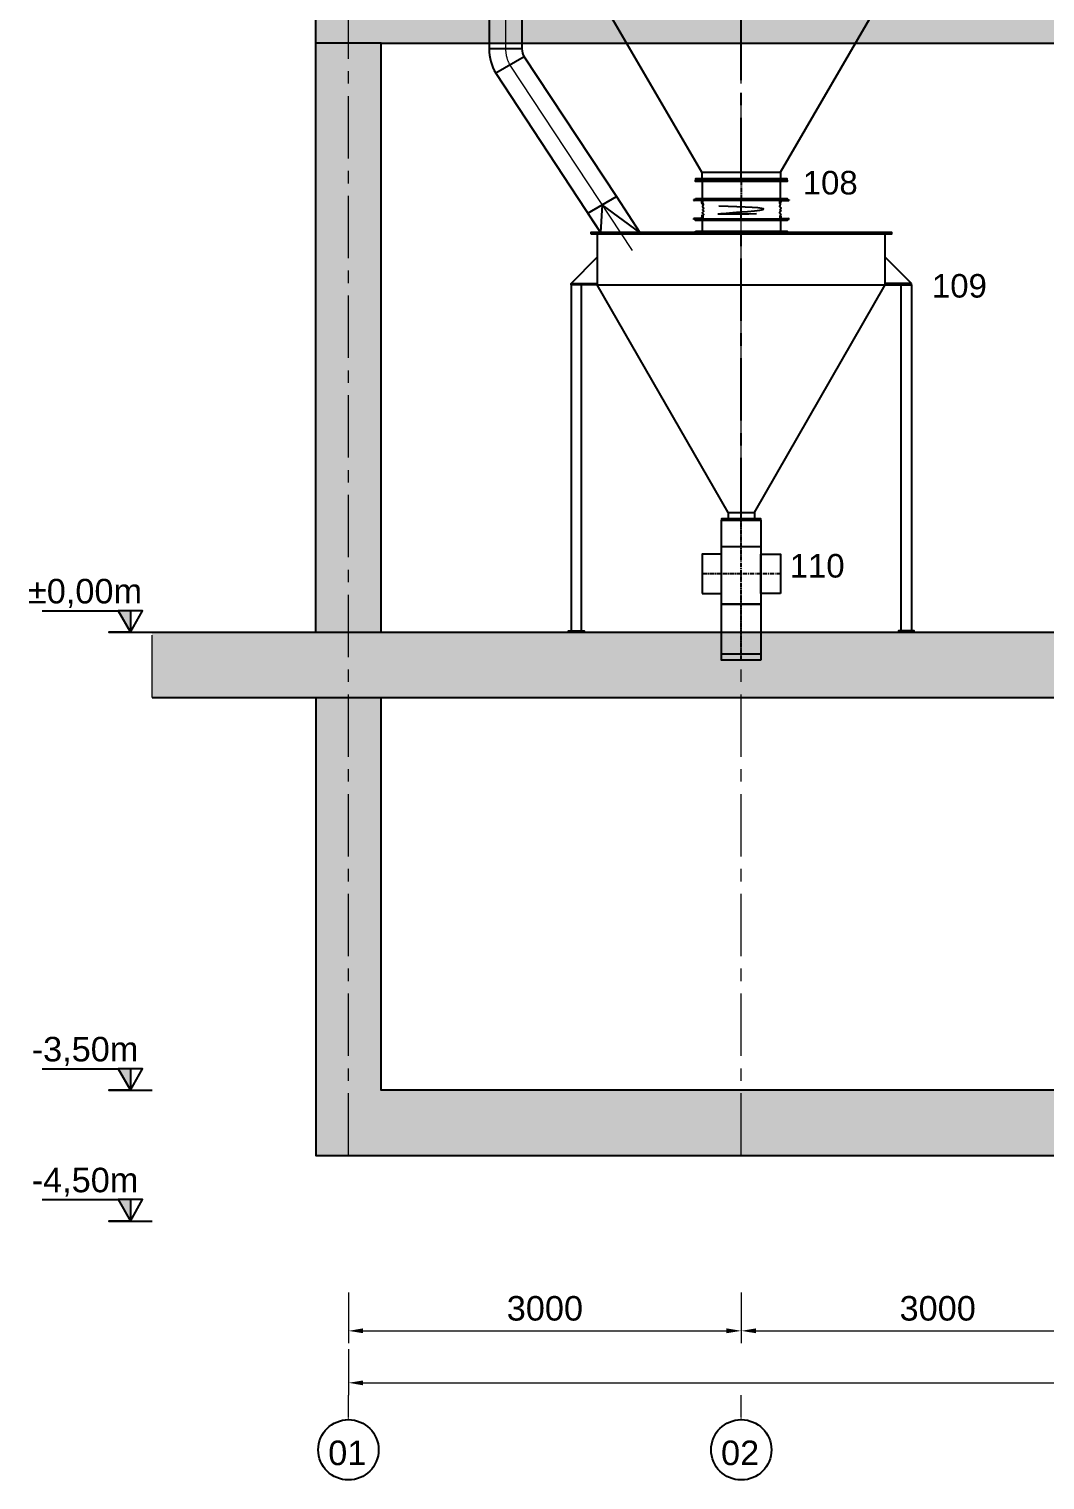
# Model space of a CAD drawing. Header units: millimetres. Extents: x 3220 to 226993, y 817 to 176024.
# Drawn here: x 188212 to 195970, y 71063 to 82151 of the extents above; entities that cross this region are included whole.
import ezdxf

# ---------------------------------------------------------------- set-up
doc = ezdxf.new("R2010")
doc.units = ezdxf.units.MM
doc.linetypes.add('AXES', pattern=[50.8, 31.75, -6.35, 6.35, -6.35])
doc.linetypes.add('CENTER', pattern=[10.16, 6.35, -1.27, 1.27, -1.27])
doc.layers.add('Axe', color=1, linetype='AXES', lineweight=9)
doc.layers.add('Repère', color=76, linetype='Continuous')
doc.styles.add('ARIAL_BOLD', font='arial.ttf')
doc.styles.get("Standard").update_dxf_attribs({"font": 'arial.ttf'})
doc.dimstyles.new('ECHE 75', dxfattribs={"dimscale": 75, "dimtxt": 2.5, "dimasz": 1.5, "dimexe": 1.25, "dimexo": 0.625, "dimgap": 1, "dimtad": 1, "dimdec": 0, "dimtxsty": 'ARIAL_BOLD', "dimcen": 2.5, "dimclrd": 4, "dimclre": 4, "dimclrt": 6, "dimadec": 0, "dimazin": 0, "dimtfac": 1, "dimtdec": 0, "dimtmove": 0, "dimatfit": 3, "dimfxl": 1, "dimlwd": 13, "dimlwe": 13, "dimarcsym": 0})

# ---------------------------------------------------------------- blocks, each defined once
blk = doc.blocks.new('*D590')
at = {"color": 4, "lineweight": 13, "transparency": 16777216}
for p, q in [((190651, 72495), (190651, 72110)), ((193651, 72495), (193651, 72110)), ((190763, 72203), (193538, 72203))]:
    blk.add_line(p, q, dxfattribs=at)
at = {"color": 4, "transparency": 16777216}
for points in [[(190763, 72222), (190763, 72185), (190651, 72203)], [(193538, 72222), (193538, 72185), (193651, 72203)]]:
    blk.add_solid(points, dxfattribs=at)
at = {"layer": 'Defpoints', "color": 0, "transparency": 16777216}
for p in [(190651, 72542), (193651, 72542), (193651, 72203)]:
    blk.add_point(p, dxfattribs=at)
at = {"color": 6, "transparency": 16777216, "insert": (192151, 72374), "char_height": 187.5, "attachment_point": 5, "style": 'ARIAL_BOLD'}
blk.add_mtext('3000', dxfattribs=at)
blk = doc.blocks.new('*D591')
at = {"color": 4, "lineweight": 13, "transparency": 16777216}
for p, q in [((193651, 72495), (193651, 72110)), ((196651, 72495), (196651, 72110)), ((193763, 72203), (196538, 72203))]:
    blk.add_line(p, q, dxfattribs=at)
at = {"color": 4, "transparency": 16777216}
for points in [[(193763, 72222), (193763, 72185), (193651, 72203)], [(196538, 72222), (196538, 72185), (196651, 72203)]]:
    blk.add_solid(points, dxfattribs=at)
at = {"layer": 'Defpoints', "color": 0, "transparency": 16777216}
for p in [(193651, 72542), (196651, 72542), (196651, 72203)]:
    blk.add_point(p, dxfattribs=at)
at = {"color": 6, "transparency": 16777216, "insert": (195151, 72374), "char_height": 187.5, "attachment_point": 5, "style": 'ARIAL_BOLD'}
blk.add_mtext('3000', dxfattribs=at)
blk = doc.blocks.new('*D596')
at = {"color": 4, "lineweight": 13, "transparency": 16777216}
for p, q in [((190651, 72063), (190651, 71712)), ((214651, 72063), (214651, 71712)), ((190763, 71806), (214538, 71806))]:
    blk.add_line(p, q, dxfattribs=at)
at = {"color": 4, "transparency": 16777216}
for points in [[(190763, 71824), (190763, 71787), (190651, 71806)], [(214538, 71824), (214538, 71787), (214651, 71806)]]:
    blk.add_solid(points, dxfattribs=at)
at = {"layer": 'Defpoints', "color": 0, "transparency": 16777216}
for p in [(190651, 72110), (214651, 72110), (214651, 71806)]:
    blk.add_point(p, dxfattribs=at)
at = {"color": 6, "transparency": 16777216, "insert": (202651, 71976), "char_height": 187.5, "attachment_point": 5, "style": 'ARIAL_BOLD'}
blk.add_mtext('24000', dxfattribs=at)
blk = doc.blocks.new('SECTION D-E')
h = blk.add_hatch()
h.set_pattern_fill('AR-CONC', color=256, scale=3)
h.set_pattern_definition([(50, (0, 1000), (546.554, -47.817), [57.15, -628.65]), (355, (0, 1000), (-105.73, 573.17), [45.72, -502.922]), (100.4514, (45.55, 996), (440.824, 525.353), [48.57, -534.271]), (46.1842, (0, 1152.4), (813.237, -126.127), [85.725, -942.975]), (96.6356, (67.8, 1141.9), (712.212, 742.278), [72.855, -801.407]), (351.184, (0, 1152.4), (712.212, 742.278), [68.58, -754.38]), (21, (76.2, 1114.3), (454.843, -306.796), [57.15, -628.65]), (326, (76.2, 1114.3), (185.406, 552.564), [45.72, -502.92]), (71.4514, (114.1, 1088.73), (640.249, 245.768), [48.57, -534.27]), (37.5, (0, 1000), (9.2658, 253.6651), [0, -496.824, 0, -510.54, 0, -504.825]), (7.5, (0, 1000), (200.459, 300.5417), [0, -291.084, 0, -485.394, 0, -192.405]), (327.5, (-169.93, 1000), (406.7718, -17.1862), [0, -190.5, 0, -594.36, 0, -788.67]), (317.5, (-246.13, 1000), (444.3875, 76.2795), [0, -247.65, 0, -394.716, 0, -560.07])])
h.paths.add_polyline_path([(0, 4500), (-250, 4500), (-250, 0), (0, 0)])
h.paths.add_polyline_path([(250, 4500), (0, 4500), (0, 0), (250, 0)])
h.paths.add_polyline_path([(0, 5000), (-250, 5000), (-250, 4500), (0, 4500)])
h.paths.add_polyline_path([(3000, 5000), (0, 5000), (0, 4500), (250, 4500), (3000, 4500)])
h.paths.add_polyline_path([(6000, 5000), (3000, 5000), (3000, 4500), (3250, 4500), (6000, 4500)])
h.paths.add_polyline_path([(9000, 5000), (6000, 5000), (6000, 4500), (6250, 4500), (9000, 4500)])
h.paths.add_polyline_path([(12000, 5000), (9000, 5000), (9000, 4500), (9250, 4500), (12000, 4500)])
h.paths.add_polyline_path([(15000, 5000), (12000, 5000), (12000, 4500), (12250, 4500), (15000, 4500)])
h.paths.add_polyline_path([(24000, 5000), (23750, 5000), (23750, 4500), (24000, 4500)])
h.paths.add_polyline_path([(24250, 5000), (24000, 5000), (24000, 4500), (24250, 4500)])
h.paths.add_polyline_path([(24250, 4500), (24000, 4500), (24000, 0), (24250, 0)])
h.paths.add_polyline_path([(24000, 4500), (23750, 4500), (23750, 0), (24000, 0)])
h.paths.add_polyline_path([(17750, 4500), (17750, 5000), (15000, 5000), (15000, 4500)])
h = blk.add_hatch()
h.set_pattern_fill('AR-CONC', color=256, scale=3)
h.paths.add_polyline_path([(-250, 0), (-1500, 0), (-1500, -500), (-250, -500)])
h.paths.add_polyline_path([(0, 0), (-250, 0), (-250, -500), (0, -500)])
h.paths.add_polyline_path([(250, 0), (0, 0), (0, -500), (250, -500)])
h.paths.add_polyline_path([(3000, 0), (250, 0), (250, -500), (3000, -500)])
h.paths.add_polyline_path([(6000, 0), (3000, 0), (3000, -500), (3250, -500), (6000, -500)])
h.paths.add_polyline_path([(9000, 0), (6000, 0), (6000, -500), (6250, -500), (9000, -500)])
h.paths.add_polyline_path([(23750, 0), (15000, 0), (15000, -500), (23750, -500)])
h.paths.add_polyline_path([(24000, 0), (23750, 0), (23750, -500), (24000, -500)])
h.paths.add_polyline_path([(24250, 0), (24000, 0), (24000, -500), (24250, -500)])
h.paths.add_polyline_path([(32500, 0), (24250, 0), (24250, -500), (32500, -500)])
h.paths.add_polyline_path([(9070, -100), (9000, -100), (9000, -500), (9070, -500)])
h.paths.add_polyline_path([(9000, -100), (9000, -500), (12000, -500), (12000, 0), (9000, 0)])
h.paths.add_polyline_path([(13720, -100), (13720, -500), (15000, -500), (15000, 0), (13790, 0), (13790, -100)])
h.paths.add_polyline_path([(12320, -500), (12320, -100), (12250, -100), (12250, 0), (12000, 0), (12000, -500)])
h = blk.add_hatch()
h.set_pattern_fill('AR-CONC', color=256, scale=3)
h.paths.add_polyline_path([(0, -500), (-250, -500), (-250, -4000), (0, -4000)])
h.paths.add_polyline_path([(250, -500), (0, -500), (0, -4000), (3000, -4000), (3000, -3500), (2750, -3500), (250, -3500)])
h.paths.add_polyline_path([(15000, -3500), (12000, -3500), (12000, -4000), (15000, -4000)])
h.paths.add_polyline_path([(18000, -500), (17750, -500), (17750, -3500), (15000, -3500), (15000, -4000), (18000, -4000)])
h.paths.add_polyline_path([(18250, -500), (18000, -500), (18000, -4000), (18250, -4000)])
h.paths.add_polyline_path([(8000, -3500), (8000, -4000), (9000, -4000), (9000, -3500)])
h.paths.add_polyline_path([(5600, -4000), (5600, -3500), (3000, -3500), (3000, -4000)])
h.paths.add_polyline_path([(9800, -4000), (9800, -3500), (9000, -3500), (9000, -4000)])
for p, q in [((250, 4500), (-250, 4500)), ((-1500, 0), (32500, 0)), ((-1500, -500), (32500, -500))]:
    blk.add_line(p, q)
for points in [[(-250, 0), (-250, 5000), (17750, 5000)], [(250, 0), (250, 4500), (17750, 4500)], [(-250, -500), (-250, -4000), (5500, -4000), (5500, -5000), (8000, -5000), (8000, -4000), (9300, -4000)], [(17750, -500), (17750, -3500), (250, -3500), (250, -500)]]:
    blk.add_lwpolyline(points)
at = {"layer": 'Axe', "ltscale": 15}
for p, q in [((0, -4000), (0, 33324)), ((3000, -4000), (3000, 33324)), ((-1500, -500), (-1500, 0))]:
    blk.add_line(p, q, dxfattribs=at)
blk = doc.blocks.new('niveau')
h = blk.add_hatch(color=1)
h.dxf.hatch_style = 1
h.paths.add_polyline_path([(0, 164), (-93, 164), (0, 0)])
at = {"color": 1}
blk.add_line((0, 164), (0, 0), dxfattribs=at)
blk.add_lwpolyline([(-674, 164), (-93, 164), (0, 0), (93, 164), (-93, 164), (0, 0), (-165, 0), (165, 0)], dxfattribs=at)
blk = doc.blocks.new('Bascule L')
for p, q in [((-1650, -390), (-1265, -45)), ((-1265, -45), (-1265, -389.4)), ((1250, -10), (-1250, -10)), ((-1250, -10), (-1250, -450)), ((1250, -450), (1250, -10)), ((1650, -390), (1265, -45)), ((1265, -45), (1265, -389.4)), ((-1250, -450), (1250, -450)), ((-300, -2090), (-1250, -460)), ((300, -2090), (1246.4, -460)), ((-300, -2090), (300, -2090)), ((-300, -2090), (-300, -2140)), ((300, -2090), (300, -2140))]:
    blk.add_line(p, q)
for points in [[(-1320, -10), (1320, -10), (1320, 0), (-1320, 0)], [(-1320, -450), (1320, -450), (1320, -440), (-1320, -440)], [(-1320, -460), (1320, -460), (1320, -450), (-1320, -450)], [(-350, -2150), (350, -2150), (350, -2140), (-350, -2140)]]:
    blk.add_lwpolyline(points, close=True)
for points in [[(-1265, -405), (-1250, -405), (-1250, -45), (-1265, -45), (-1265, -390)], [(1265, -405), (1250, -405), (1250, -45), (1265, -45), (1265, -390)], [(-1265, -390), (-1650, -390), (-1650, -405), (-1265, -405)], [(1265, -390), (1650, -390), (1650, -405), (1265, -405)]]:
    blk.add_lwpolyline(points)
at = {"color": 2}
for points in [[(-1617.5, -445), (-1617.5, -405), (-1497.5, -405), (-1497.5, -530), (-1592.5, -530), (-1592.5, -565), (-1497.5, -565), (-1497.5, -605), (-1617.5, -605), (-1617.5, -480), (-1522.5, -480), (-1522.5, -445), (-1617.5, -445)], [(1617.5, -445), (1617.5, -405), (1497.5, -405), (1497.5, -530), (1592.5, -530), (1592.5, -565), (1497.5, -565), (1497.5, -605), (1617.5, -605), (1617.5, -480), (1522.5, -480), (1522.5, -445), (1617.5, -445)]]:
    blk.add_lwpolyline(points, dxfattribs=at)
at = {"layer": 'Axe', "lineweight": -3, "ltscale": 15}
blk.add_line((0, -2150), (0, 0), dxfattribs=at)
blk = doc.blocks.new('159G')
at = {"color": 6}
for p, q in [((-300, 290), (-300, 160)), ((300, 160), (300, 290))]:
    blk.add_line(p, q, dxfattribs=at)
at = {"color": 1, "linetype": 'AXES'}
blk.add_line((0, 290), (0, 160), dxfattribs=at)
at = {"color": 6}
for points in [[(-350, 300), (350, 300), (350, 290), (-350, 290)], [(-350, 160), (350, 160), (350, 150), (-350, 150)]]:
    blk.add_lwpolyline(points, close=True, dxfattribs=at)
blk = doc.blocks.new('108 L')
at = {"color": 2}
blk.add_blockref('159G', (0, -290), dxfattribs=at)
blk = doc.blocks.new('123.1 L')
at = {"color": 5, "linetype": 'Continuous'}
for p, q in [((-295, 0), (-365, 0)), ((-365, 0), (-365, -4)), ((-295, -30), (-295, 0)), ((295, 0), (365, 0)), ((295, -30), (295, 0)), ((365, 0), (365, -4)), ((-309, -7), (-361, -7)), ((-302, -26), (-302, -14)), ((-298, -30), (-295, -30)), ((298, -30), (295, -30)), ((302, -26), (302, -14)), ((309, -7), (361, -7)), ((-365, -150), (-365, -146)), ((-295, -150), (-365, -150)), ((-309, -143), (-361, -143)), ((-302, -124), (-302, -136)), ((-298, -120), (-295, -120)), ((-295, -120), (-295, -150)), ((298, -120), (295, -120)), ((295, -120), (295, -150)), ((295, -150), (365, -150)), ((302, -124), (302, -136)), ((309, -143), (361, -143)), ((365, -150), (365, -146))]:
    blk.add_line(p, q, dxfattribs=at)
at = {"color": 5}
blk.add_line((295, -150), (-295, -150), dxfattribs=at)
blk.add_lwpolyline([(-295, 0), (-295, -5), (295, -5), (295, 0)], close=True, dxfattribs=at)
at = {"color": 5, "linetype": 'Continuous'}
for centre, radius, start, end in [((-361, -4), 3.5, 180, 270), ((-309, -14), 7, 0, 90), ((-298, -26), 3.5, 180, 270), ((298, -26), 3.5, 270, 0), ((309, -14), 7, 90, 180), ((361, -4), 3.5, 270, 0), ((-361, -146), 3.5, 90, 180), ((-309, -136), 7, 270, 0), ((-298, -124), 3.5, 90, 180), ((298, -124), 3.5, 0, 90), ((309, -136), 7, 180, 270), ((361, -146), 3.5, 0, 90)]:
    blk.add_arc(centre, radius, start, end, dxfattribs=at)
at = {"color": 5}
for points in [[(-295, -30), (-290, -38), (-297, -53), (-287, -66), (-296, -78), (-287, -88), (-298, -100), (-288, -111), (-295, -120)], [(116, -109), (-174, -109), (166, -75), (-171, -49)], [(295, -30), (299, -38), (292, -53), (303, -66), (294, -78), (302, -88), (291, -100), (302, -111), (295, -120)]]:
    blk.add_spline(points, degree=3, dxfattribs=at)
at = {"layer": 'Axe', "lineweight": -3, "ltscale": 15}
blk.add_line((0, -150), (0, 0), dxfattribs=at)
blk = doc.blocks.new('108.1 L')
at = {"color": 0}
blk.add_blockref('123.1 L', (0, 0), dxfattribs=at)
blk = doc.blocks.new('109 L')
at = {"color": 7}
for p, q in [((-1200, 90), (-1200, 10)), ((-600, 90), (-600, 10))]:
    blk.add_line(p, q, dxfattribs=at)
for p, q in [((200, -10), (-2000, -10)), ((-2000, -10), (-2000, -400)), ((200, -400), (200, -10)), ((-2200, -390), (-2000, -190)), ((400, -390), (200, -190)), ((-2200, -400), (-2200, -390)), ((-2200, -390), (-2000, -390)), ((-2000, -400), (-2200, -400)), ((-2200, -400), (-2200, -3045)), ((-2120, -3045), (-2120, -400)), ((-2000, -400), (200, -400)), ((-1000, -2140), (-2000, -400)), ((-800, -2140), (200, -400)), ((400, -390), (200, -390)), ((200, -400), (400, -400)), ((320, -3045), (320, -400)), ((400, -400), (400, -390)), ((400, -400), (400, -3045)), ((-1000, -2140), (-800, -2140)), ((-1000, -2140), (-1000, -2190)), ((-800, -2140), (-800, -2190)), ((-2200, -3045), (-2120, -3045)), ((400, -3045), (320, -3045))]:
    blk.add_line(p, q)
for points in [[(-2050, -10), (250, -10), (250, 0), (-2050, 0)], [(-1050, -2200), (-750, -2200), (-750, -2190), (-1050, -2190)], [(-2100, -3055), (-2220, -3055), (-2220, -3045), (-2100, -3045)], [(300, -3055), (420, -3055), (420, -3045), (300, -3045)]]:
    blk.add_lwpolyline(points, close=True)
for points in [[(-1250, 100), (-550, 100), (-550, 90), (-1250, 90)], [(-1250, 10), (-550, 10), (-550, 0), (-1250, 0)]]:
    blk.add_lwpolyline(points, close=True, dxfattribs=at)
at = {"layer": 'Axe', "lineweight": -3, "ltscale": 15}
blk.add_line((-900, -2200), (-900, 0), dxfattribs=at)
blk = doc.blocks.new('112 G')
at = {"color": 1, "linetype": 'CENTER', "ltscale": 5}
for p, q in [((0, -1070), (0, 0)), ((300, -410), (-300, -410))]:
    blk.add_line(p, q, dxfattribs=at)
at = {"color": 5}
for p, q in [((-150, -200), (150, -200)), ((-150, -1020), (150, -1020))]:
    blk.add_line(p, q, dxfattribs=at)
for points in [[(150, -640), (-150, -640), (-150, 0), (150, 0)], [(-300, -560), (-150, -560), (-150, -260), (-300, -260)], [(300, -560), (150, -560), (150, -260), (300, -260)], [(150, -1070), (-150, -1070), (-150, -640), (150, -640)]]:
    blk.add_lwpolyline(points, close=True, dxfattribs=at)
blk = doc.blocks.new('110 L')
at = {"color": 0}
blk.add_blockref('112 G', (0, 0), dxfattribs=at)
blk = doc.blocks.new('106.3')
at = {"color": 173}
for p, q in [((-1925, 2111), (-1925, 1551)), ((-1675, 2111), (-1925, 2111)), ((-1675, 2111), (-1675, 1535)), ((-1800, 1844), (-1800, 1757)), ((-1925, 1551), (-1925, 931)), ((-1800, 1501), (-1675, 1535)), ((-1675, 1035), (-1800, 1501)), ((-1675, 1535), (-789, 0)), ((-1675, 1035), (-1078, 0)), ((-1675, 1035), (-1675, -69)), ((-1925, 931), (-1925, -69)), ((-1244, 288), (-1027, 413)), ((-1219, 244), (-1002, 369)), ((-789, 0), (-1110, 307)), ((-1110, 307), (-1078, 0)), ((-1078, 0), (-868, 136)), ((-1800, 59), (-1800, -28)), ((-1925, -69), (-1925, -1297)), ((-1675, -69), (-1675, -1297)), ((-1250, 0), (1250, 0)), ((-1250, -50), (-1250, 0)), ((-1250, -50), (1250, -50)), ((1250, -50), (1250, 0)), ((-1675, -1297), (-1925, -1297)), ((-1658, -1359), (-1875, -1484)), ((-1658, -1359), (-954, -2427)), ((-1875, -1484), (-1074, -2700)), ((-1171, -2553), (-954, -2427)), ((-954, -2427), (-774, -2700)), ((-1063, -2489), (-1074, -2700)), ((-774, -2700), (-1063, -2489)), ((-1102, -2658), (-1171, -2553)), ((-774, -2700), (-1074, -2700))]:
    blk.add_line(p, q, dxfattribs=at)
for radius in [375, 125]:
    blk.add_arc((-1550, -1297), radius, 180, 210, dxfattribs=at)
for points in [[(-1781, 1844), (-1819, 1844), (-1800, 1957)], [(-1781, 1757), (-1819, 1757), (-1800, 1644)], [(-1781, 59), (-1819, 59), (-1800, 172)], [(-1781, -28), (-1819, -28), (-1800, -141)]]:
    blk.add_solid(points, dxfattribs=at)
at = {"layer": 'Axe', "ltscale": 5000}
for p, q in [((-1800, 2135), (-1800, 1551)), ((-1800, 1551), (-1800, 931)), ((-1800, 1501), (-933, 0)), ((-1800, 931), (-1800, -69)), ((0, -543), (0, 535)), ((0, -543), (0, 535)), ((-1800, -69), (-1800, -1297)), ((-1767, -1422), (-833, -2839))]:
    blk.add_line(p, q, dxfattribs=at)
blk.add_arc((-1550, -1297), 250, 180, 210, dxfattribs=at)
at = {"color": 173, "insert": (-1810, 2226), "char_height": 125, "attachment_point": 5, "style": 'ARIAL_BOLD'}
blk.add_mtext('open', dxfattribs=at)

msp = doc.modelspace()

# ---------------------------------------------------------------- linework, layer by layer
at = {"color": 1, "linetype": 'CENTER', "lineweight": 9}
for p, q in [((190650.8, 71524.4), (190650.8, 71711.9)), ((193650.8, 71524.4), (193650.8, 71711.9))]:
    msp.add_line(p, q, dxfattribs=at)
at = {"color": 5}
for centre in [(190650.8, 71293.9), (193650.8, 71293.9)]:
    msp.add_circle(centre, 230.5, dxfattribs=at)

# ---------------------------------------------------------------- block references
at = {"color": 2}
msp.add_blockref('SECTION D-E', (190650.8, 77542.4), dxfattribs=at)
for name, p in [('106.3', (193650.8, 83297.4)), ('Bascule L', (193650.8, 83147.4)), ('niveau', (188986.1, 77542.4)), ('niveau', (188986.1, 74042.4)), ('niveau', (188986.1, 73042.4))]:
    msp.add_blockref(name, p)
at = {"color": 0}
for name, p in [('108 L', (193651, 80987.4)), ('108.1 L', (193651.1, 80847.4)), ('109 L', (194551, 80597.4)), ('110 L', (193651, 78397.4))]:
    msp.add_blockref(name, p, dxfattribs=at)

# ---------------------------------------------------------------- texts
at = {"color": 6, "char_height": 187.5, "attachment_point": 5, "style": 'ARIAL_BOLD'}
for s, insert in [('{\\C1;%%P0,00m}', (188639.1, 77838.4)), ('{\\C1;-3,50m}', (188639.1, 74338.4)), ('{\\C1;-4,50m}', (188639.1, 73338.4))]:
    msp.add_mtext(s, dxfattribs=dict(at, insert=insert))
at = {"char_height": 187.5, "attachment_point": 5, "style": 'ARIAL_BOLD'}
for s, insert in [('01', (190642, 71269.3)), ('02', (193642, 71269.3))]:
    msp.add_mtext(s, dxfattribs=dict(at, insert=insert))
at = {"layer": 'Repère', "char_height": 180, "attachment_point": 1}
for s, insert in [('108', (194120.4, 81067.2)), ('109', (195107, 80279.1)), ('110', (194020.5, 78139.6))]:
    msp.add_mtext_dynamic_manual_height_columns(s, width=631.382, gutter_width=12.5, heights=[0], dxfattribs=dict(at, insert=insert))

# ---------------------------------------------------------------- dimensions: what is measured, and where the dimension line sits
for base, p1, p2, picture, middle in [((193650.8, 72203.4), (190650.8, 72542.4), (193650.8, 72542.4), '*D590', (192150.8, 72374.2)), ((196650.8, 72203.4), (193650.8, 72542.4), (196650.8, 72542.4), '*D591', (195150.8, 72374.2)), ((214650.8, 71805.6), (190650.8, 72109.7), (214650.8, 72109.7), '*D596', (202650.8, 71976.4))]:
    dim = msp.add_linear_dim(base=base, p1=p1, p2=p2, dimstyle='ECHE 75')
    dim.commit()
    dim.dimension.update_dxf_attribs({"geometry": picture, "text_midpoint": middle})

doc.saveas('drawing.dxf')
